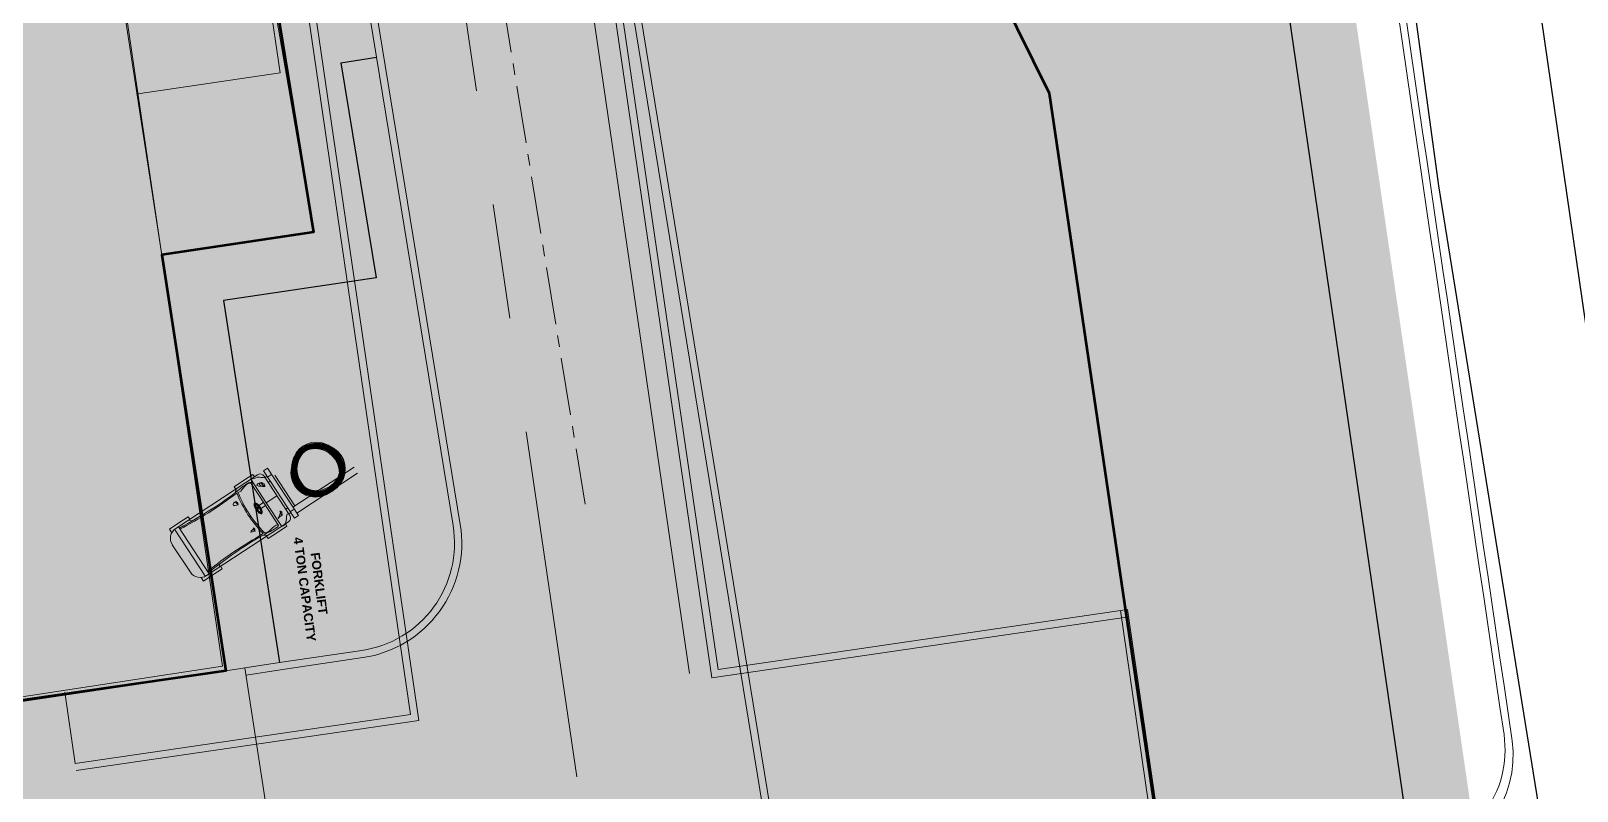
# Model space of a CAD drawing. Header units: metres. Extents: x 2 to 659295185, y -28 to 1124222152.
# Drawn here: x 656991.47 to 657034.26, y 1124580.78 to 1124601.8 of the extents above; entities that cross this region are included whole.
import ezdxf

# ---------------------------------------------------------------- set-up
doc = ezdxf.new("R2010")
doc.units = ezdxf.units.M
doc.header["$MEASUREMENT"] = 0
doc.linetypes.add('CENTER', pattern=[50.8, 31.75, -6.35, 6.35, -6.35])
for name, color, linetype, lineweight in [("a''brocal", 220, 'CONTINUOUS', 15), ('area verde', 76, 'CONTINUOUS', 13), ('ZONIFICACION', 7, 'CONTINUOUS', 30)]:
    doc.layers.add(name, color=color, linetype=linetype, lineweight=lineweight)
doc.layers.add('AREA ACERA', color=7, linetype='CONTINUOUS', lineweight=15, true_color=0xfbe193)
doc.layers.add('Fabrica malla electrosoldada', color=7, linetype='CONTINUOUS', lineweight=15, true_color=0x7fc867)
for name, color, linetype in [('CARRET-PAV', 10, 'CONTINUOUS'), ('MANZANA', 30, 'CONTINUOUS'), ('Parcelas', 140, 'CONTINUOUS')]:
    doc.layers.add(name, color=color, linetype=linetype)
doc.styles.add('TROMANS', font='ARIALN.TTF')
doc.linetypes.add('FENCELINE2', pattern='A,0.25,-0.1,[132,ltypeshp.shx,S=0.1,R=0,X=-0.1,Y=0],-0.1,1', length=1.45)

# ---------------------------------------------------------------- blocks, each defined once
blk = doc.blocks.new('FABRICA DE MALLA ELECTROSOLDADA')
at = {"layer": 'Fabrica malla electrosoldada', "lineweight": 13}
h = blk.add_hatch(color=0, dxfattribs=at)
h.paths.add_polyline_path([(656994.293, 1124579.902), (656994.25, 1124579.967), (656994.771, 1124580.309), (656994.814, 1124580.243), (656994.554, 1124580.072)])
h.paths.add_polyline_path([(656992.591, 1124578.879), (656992.982, 1124579.135), (656993.024, 1124579.07), (656992.764, 1124578.899), (656992.503, 1124578.728), (656992.438, 1124578.827, 0.126155)])
h.paths.add_polyline_path([(656992.083, 1124580.506), (656992.126, 1124580.44), (656991.736, 1124580.184, 0.126155), (656991.627, 1124580.065), (656991.562, 1124580.164), (656991.823, 1124580.335)])
h.paths.add_polyline_path([(656993.395, 1124581.272), (656993.352, 1124581.337), (656993.613, 1124581.508), (656993.873, 1124581.679), (656993.916, 1124581.613)])
h = blk.add_hatch(color=51, dxfattribs=at)
edge = h.paths.add_edge_path()
edge.add_ellipse((656994.016, 1124580.74), major_axis=(-0.1, 0.152), ratio=0.362318, start_angle=-73.0917, end_angle=253.64)
edge.add_line((656994.097, 1124580.732), (656994.223, 1124580.815))
edge.add_line((656994.223, 1124580.815), (656994.572, 1124580.283))
edge.add_spline(control_points=[(656994.572, 1124580.283), (656994.5, 1124580.235), (656994.378, 1124580.153), (656994.246, 1124580.087), (656994.191, 1124580.059)], knot_values=[0, 0, 0, 0, 0.256869, 0.441409, 0.441409, 0.441409, 0.441409], degree=3, periodic=0)
edge.add_spline(control_points=[(656994.191, 1124580.059), (656994.058, 1124580.207), (656993.899, 1124580.386), (656993.767, 1124580.583)], knot_values=[0.602238, 0.602238, 0.602238, 0.602238, 1.152244, 1.152244, 1.152244, 1.152244], degree=3, periodic=0)
edge.add_spline(control_points=[(656993.767, 1124580.583), (656993.639, 1124580.783), (656993.538, 1124581), (656993.456, 1124581.181)], knot_values=[0.602238, 0.602238, 0.602238, 0.602238, 1.152244, 1.152244, 1.152244, 1.152244], degree=3, periodic=0)
edge.add_spline(control_points=[(656993.456, 1124581.181), (656993.503, 1124581.221), (656993.617, 1124581.315), (656993.741, 1124581.394), (656993.813, 1124581.441)], knot_values=[0, 0, 0, 0, 0.18454, 0.441409, 0.441409, 0.441409, 0.441409], degree=3, periodic=0)
edge.add_line((656993.813, 1124581.441), (656994.166, 1124580.902))
edge.add_line((656994.166, 1124580.902), (656994.04, 1124580.819))
edge = h.paths.add_edge_path()
edge.add_spline(control_points=[(656992.959, 1124579.209), (656993.135, 1124579.34), (656993.312, 1124579.468), (656993.698, 1124579.729), (656993.907, 1124579.861), (656994.152, 1124579.993)], knot_values=[0.051322, 0.051322, 0.051322, 0.051322, 0.558744, 0.558744, 1.128963, 1.128963, 1.128963, 1.128963], degree=3, periodic=0)
edge.add_line((656994.152, 1124579.993), (656994.277, 1124579.985))
edge.add_line((656994.277, 1124579.985), (656992.934, 1124579.104))
edge.add_line((656992.934, 1124579.104), (656992.959, 1124579.209))
edge = h.paths.add_edge_path()
edge.add_spline(control_points=[(656993.38, 1124581.171), (656993.16, 1124580.999), (656992.956, 1124580.861), (656992.564, 1124580.611), (656992.375, 1124580.499), (656992.185, 1124580.39)], knot_values=[0.051322, 0.051322, 0.051322, 0.051322, 0.621541, 0.621541, 1.128963, 1.128963, 1.128963, 1.128963], degree=3, periodic=0)
edge.add_line((656992.185, 1124580.39), (656992.079, 1124580.409))
edge.add_line((656992.079, 1124580.409), (656993.422, 1124581.29))
edge.add_line((656993.422, 1124581.29), (656993.38, 1124581.171))
h = blk.add_hatch(color=0, dxfattribs=at)
edge = h.paths.add_edge_path()
edge.add_ellipse((656994.016, 1124580.74), major_axis=(-0.1, 0.152), ratio=0.362318, start_angle=0, end_angle=360, ccw=False)
edge = h.paths.add_edge_path(flags=16)
edge.add_ellipse((656994.012, 1124580.742), major_axis=(-0.07, 0.107), ratio=0.278336, start_angle=0, end_angle=360, ccw=False)
at = {"layer": "a''brocal"}
for p, q in [((656998.245, 1124632.003), (657011.904, 1124548.49)), ((656998.443, 1124632.035), (657012.134, 1124548.321)), ((656994.559, 1124609.936), (656997.292, 1124593.22)), ((656994.756, 1124609.969), (656999.609, 1124580.294)), ((656994.604, 1124576.472), (656996.889, 1124576.81)), ((656994.633, 1124576.274), (656996.918, 1124576.612)), ((656993.121, 1124576.244, 409.553), (656994.604, 1124576.472, 409.553)), ((656994.604, 1124576.472), (656993.651, 1124576.326)), ((656994.634, 1124576.275), (656993.682, 1124576.128))]:
    blk.add_line(p, q, dxfattribs=at)
for centre, radius, start, end in [((656996.451, 1124579.777), 3, 278.3948, 9.2882), ((656996.451, 1124579.777), 3.2, 278.3948, 9.2882), ((657025.581, 1124574.066, 961.88), 2.94, 278.0051, 8.1185), ((657025.581, 1124574.066, 961.88), 2.94, 278.0051, 8.1185), ((657025.753, 1124573.917, 961.88), 2.992, 278.9074, 7.6087), ((657025.753, 1124573.917, 961.88), 2.992, 278.9074, 7.6087)]:
    blk.add_arc(centre, radius, start, end, dxfattribs=at)
at = {"layer": 'Fabrica malla electrosoldada', "color": 9, "linetype": 'CENTER', "ltscale": 0.5}
blk.add_line((656994.087, 1124633.124, 409.595), (657002.832, 1124573.316, 409.595), dxfattribs=at)
at = {"layer": 'Fabrica malla electrosoldada', "color": 9, "ltscale": 0.2}
for p, q in [((656997.815, 1124631.822, 409.595), (657005.952, 1124576.167, 409.595)), ((656998.409, 1124631.904, 409.595), (657006.574, 1124576.056, 409.595)), ((656998.607, 1124631.931, 409.595), (657006.743, 1124576.283, 409.595)), ((656990.087, 1124630.757, 409.595), (656998.234, 1124575.039, 409.595)), ((656990.286, 1124630.785, 409.595), (656998.461, 1124574.87, 409.595)), ((657006.743, 1124576.283, 409.595), (657018.076, 1124577.94, 409.595)), ((657017.878, 1124577.911, 409.595), (657021.495, 1124553.174, 409.595)), ((657017.878, 1124577.911, 409.595), (657019.016, 1124570.129, 409.595)), ((657018.076, 1124577.94, 409.595), (657021.693, 1124553.203, 409.595)), ((657006.574, 1124576.056, 409.595), (657018.105, 1124577.742, 409.595)), ((656988.667, 1124575.659, 409.595), (656988.956, 1124573.682, 409.595)), ((656998.234, 1124575.039, 409.595), (656988.956, 1124573.682, 409.595)), ((656998.461, 1124574.87, 409.595), (656988.985, 1124573.485, 409.595))]:
    blk.add_line(p, q, dxfattribs=at)
at = {"layer": 'Fabrica malla electrosoldada', "color": 1, "lineweight": 70, "ltscale": 4}
for p, q in [((657000.225, 1124623.972), (657015.905, 1124592.22, 408.451)), ((657015.905, 1124592.22, 408.451), (657019.15, 1124570.259))]:
    blk.add_line(p, q, dxfattribs=at)
at = {"layer": 'Fabrica malla electrosoldada', "linetype": 'CENTER', "lineweight": 15, "ltscale": 0.05}
blk.add_line((656996.254, 1124622.492), (657003.063, 1124580.859), dxfattribs=at)
at = {"layer": 'Fabrica malla electrosoldada', "ltscale": 0.2}
for p, q in [((656992.889, 1124604.658, 409.595), (656994.625, 1124592.784, 409.595)), ((656994.625, 1124592.784, 409.595), (656990.683, 1124592.207, 409.595))]:
    blk.add_line(p, q, dxfattribs=at)
at = {"layer": 'Fabrica malla electrosoldada', "linetype": 'Continuous'}
for p, q in [((656993.435, 1124600.628, 409.589), (656995.552, 1124588.373, 409.577)), ((656991.351, 1124587.749, 409.573), (656995.552, 1124588.373, 409.577)), ((656976.15, 1124573.723, 409.553), (656993.121, 1124576.244, 409.569))]:
    blk.add_line(p, q, dxfattribs=at)
at = {"layer": 'Fabrica malla electrosoldada', "color": 5, "lineweight": 30, "ltscale": 4}
for p, q in [((656996.306, 1124593.059), (656997.292, 1124593.22)), ((656996.306, 1124593.059), (656997.278, 1124587.113)), ((656997.278, 1124587.113), (656993.061, 1124586.487)), ((656993.061, 1124586.487), (656994.604, 1124576.472))]:
    blk.add_line(p, q, dxfattribs=at)
at = {"layer": 'Fabrica malla electrosoldada'}
blk.add_line((656997.292, 1124593.22), (656999.412, 1124580.262), dxfattribs=at)
at = {"layer": 'Fabrica malla electrosoldada', "color": 0, "lineweight": 13}
for p, q in [((656994.165, 1124581.776), (656994.273, 1124581.848)), ((656995.02, 1124580.472), (656994.165, 1124581.776)), ((656994.273, 1124581.848), (656995.129, 1124580.543)), ((656996.674, 1124581.882), (656994.979, 1124580.771)), ((656996.77, 1124581.712), (656995.086, 1124580.608)), ((656991.736, 1124580.184), (656994.002, 1124581.669)), ((656993.352, 1124581.337), (656993.613, 1124581.508)), ((656993.352, 1124581.337), (656993.395, 1124581.272)), ((656993.422, 1124581.29), (656993.38, 1124581.171)), ((656993.873, 1124581.679), (656993.613, 1124581.508)), ((656993.802, 1124581.456), (656994.192, 1124580.862)), ((656993.813, 1124581.546), (656994.24, 1124580.893)), ((656993.873, 1124581.679), (656993.916, 1124581.613)), ((656994.894, 1124580.545), (656994.182, 1124581.632)), ((656994.209, 1124581.59), (656994.264, 1124581.626)), ((656994.387, 1124581.674), (656994.279, 1124581.602)), ((656994.296, 1124581.458), (656994.35, 1124581.494)), ((656995.035, 1124580.808), (656994.479, 1124581.656)), ((656994.04, 1124580.819), (656994.166, 1124580.902)), ((656994.582, 1124580.267), (656994.192, 1124580.862)), ((656994.538, 1124581.088), (656994.24, 1124580.893)), ((656994.668, 1124580.241), (656994.24, 1124580.893)), ((656992.083, 1124580.506), (656991.823, 1124580.335)), ((656992.079, 1124580.409), (656992.185, 1124580.39)), ((656992.083, 1124580.506), (656992.126, 1124580.44)), ((656994.012, 1124580.75), (656993.942, 1124580.801)), ((656994.005, 1124580.739), (656993.951, 1124580.779)), ((656994.005, 1124580.739), (656994.004, 1124580.692)), ((656994.012, 1124580.75), (656994.038, 1124580.767)), ((656994.018, 1124580.739), (656994.017, 1124580.676)), ((656994.018, 1124580.739), (656994.045, 1124580.756)), ((656994.097, 1124580.732), (656994.223, 1124580.815)), ((656994.78, 1124580.719), (656994.835, 1124580.754)), ((656994.923, 1124580.62), (656994.868, 1124580.584)), ((656994.906, 1124580.646), (656995.015, 1124580.717)), ((656995.02, 1124580.472), (656995.129, 1124580.543)), ((656991.562, 1124580.164), (656991.823, 1124580.335)), ((656991.562, 1124580.164), (656991.627, 1124580.065)), ((656992.558, 1124578.858), (656991.703, 1124580.163)), ((656992.665, 1124578.928), (656991.81, 1124580.232)), ((656994.857, 1124580.365), (656992.591, 1124578.879)), ((656994.277, 1124579.985), (656994.152, 1124579.993)), ((656994.293, 1124579.902), (656994.554, 1124580.072)), ((656994.814, 1124580.243), (656994.554, 1124580.072)), ((656994.814, 1124580.243), (656994.771, 1124580.309)), ((656992.141, 1124578.973), (656991.642, 1124579.734)), ((656994.293, 1124579.902), (656994.25, 1124579.967)), ((656992.934, 1124579.104), (656992.959, 1124579.209)), ((656993.024, 1124579.07), (656992.982, 1124579.135)), ((656992.503, 1124578.728), (656992.438, 1124578.827)), ((656992.503, 1124578.728), (656992.764, 1124578.899)), ((656993.024, 1124579.07), (656992.764, 1124578.899))]:
    blk.add_line(p, q, dxfattribs=at)
at = {"layer": 'Fabrica malla electrosoldada', "color": 1, "lineweight": 30, "ltscale": 4}
blk.add_line((656976.15, 1124573.723, 409.553), (656993.121, 1124576.244, 409.553), dxfattribs=at)
at = {"layer": 'Fabrica malla electrosoldada', "color": 7, "lineweight": 70, "ltscale": 4, "elevation": 409.553, "flags": 128}
blk.add_lwpolyline([(656970.654, 1124609.394), (656987.782, 1124611.922), (656988.939, 1124604.08), (656992.889, 1124604.658), (656995.552, 1124588.373), (656991.349, 1124587.749), (656993.121, 1124576.244), (656975.945, 1124573.767), (656975.118, 1124579.662), (656970.383, 1124578.959), (656966.699, 1124602.797), (656971.559, 1124603.519), (656970.654, 1124609.394)], close=True, dxfattribs=at)
at = {"layer": 'Fabrica malla electrosoldada', "linetype": 'Continuous'}
for points, elevation in [([(656976.15, 1124573.723), (656993.121, 1124576.244), (656987.629, 1124611.935), (656970.654, 1124609.394), (656976.15, 1124573.723)], 409.553), ([(656970.938, 1124609.469), (656987.777, 1124611.954), (656993.027, 1124576.379), (656975.945, 1124573.767), (656970.938, 1124609.469)], 409.595), ([(656975.669, 1124573.277), (656980.399, 1124543.723), (656998.265, 1124546.297), (656993.651, 1124576.326)], 409.566)]:
    blk.add_lwpolyline(points, dxfattribs=dict(at, elevation=elevation))
at = {"layer": 'Fabrica malla electrosoldada', "lineweight": 13}
for centre in [(656995.627, 1124581.901), (656995.594, 1124581.721), (656995.599, 1124581.724), (656995.602, 1124581.774), (656995.605, 1124581.814), (656995.61, 1124581.817), (656995.611, 1124581.76), (656995.613, 1124581.867), (656995.616, 1124581.808), (656995.622, 1124581.853), (656995.624, 1124581.74), (656995.634, 1124581.833), (656995.644, 1124581.754), (656995.646, 1124581.741), (656995.649, 1124581.757), (656995.652, 1124581.806), (656995.656, 1124581.834), (656995.661, 1124581.793), (656995.667, 1124581.841), (656995.668, 1124581.77), (656995.674, 1124581.773), (656995.674, 1124581.773), (656995.678, 1124581.776), (656995.679, 1124581.863), (656995.679, 1124581.777), (656995.682, 1124581.826), (656995.689, 1124581.869), (656995.691, 1124581.812), (656995.697, 1124581.861), (656995.696, 1124581.774), (656995.704, 1124581.793), (656995.718, 1124581.803), (656995.726, 1124581.793), (656995.728, 1124581.809), (656995.748, 1124581.822), (656995.758, 1124581.829)]:
    blk.add_circle(centre, 0.67, dxfattribs=at)
at = {"layer": 'Fabrica malla electrosoldada', "color": 0, "lineweight": 13}
for centre, radius, start, end in [((656994.073, 1124581.561), 0.13, 33.2467, 123.2467), ((656994.786, 1124580.474), 0.13, 303.2467, 33.2467), ((656991.914, 1124579.912), 0.325, 123.2467, 213.2467), ((656992.413, 1124579.151), 0.325, 213.2467, 303.2467)]:
    blk.add_arc(centre, radius, start, end, dxfattribs=at)
at = {"layer": 'Fabrica malla electrosoldada', "color": 0, "lineweight": 13, "extrusion": (0, 0, -1)}
for centre, major_axis, ratio in [((656994.016, 1124580.74), (-0.1, 0.152), 0.362318), ((656994.012, 1124580.742), (-0.07, 0.107), 0.278336)]:
    blk.add_ellipse(centre, major_axis=major_axis, ratio=ratio, dxfattribs=at)
at = {"layer": 'Fabrica malla electrosoldada', "color": 0, "lineweight": 13}
for points, knots in [([(656993.422, 1124581.204), (656993.512, 1124581.278), (656993.606, 1124581.352), (656993.733, 1124581.435), (656993.762, 1124581.454), (656993.802, 1124581.456)], [0, 0, 0, 0, 0.2673916, 0.2673916, 0.3480385, 0.3480385, 0.3480385, 0.3480385]), ([(656993.439, 1124581.218), (656993.197, 1124581.024), (656992.975, 1124580.873), (656992.452, 1124580.54), (656992.146, 1124580.366), (656991.838, 1124580.193)], [0, 0, 0, 0, 0.621541, 0.621541, 1.435423, 1.435423, 1.435423, 1.435423]), ([(656993.424, 1124581.156), (656993.167, 1124580.97), (656992.664, 1124580.608), (656992.122, 1124580.306), (656991.858, 1124580.159)], [0.011128, 0.011128, 0.011128, 0.011128, 0.743402, 1.440887, 1.440887, 1.440887, 1.440887]), ([(656994.156, 1124580.04), (656993.883, 1124579.878), (656993.35, 1124579.561), (656992.857, 1124579.185), (656992.617, 1124579.001)], [0.011128, 0.011128, 0.011128, 0.011128, 0.743402, 1.440887, 1.440887, 1.440887, 1.440887]), ([(656994.219, 1124580.029), (656993.944, 1124579.885), (656993.717, 1124579.741), (656993.203, 1124579.394), (656992.922, 1124579.183), (656992.64, 1124578.97)], [0, 0, 0, 0, 0.621541, 0.621541, 1.435423, 1.435423, 1.435423, 1.435423]), ([(656994.199, 1124580.019), (656994.303, 1124580.071), (656994.407, 1124580.128), (656994.535, 1124580.211), (656994.564, 1124580.231), (656994.582, 1124580.267)], [0, 0, 0, 0, 0.2673916, 0.2673916, 0.3480385, 0.3480385, 0.3480385, 0.3480385])]:
    blk.add_open_spline(points, degree=3, knots=knots, dxfattribs=at)
at = {"layer": 'Fabrica malla electrosoldada', "color": 0, "lineweight": 13, "start_tangent": (1, 0), "end_tangent": (1, 0)}
for points in [[(656993.456, 1124581.181), (656993.6, 1124581.297), (656993.813, 1124581.441)], [(656993.813, 1124581.546), (656993.999, 1124581.597), (656994.212, 1124581.585)], [(656994.197, 1124581.344), (656993.979, 1124581.375), (656994.118, 1124581.454)], [(656994.197, 1124581.344), (656994.054, 1124581.39), (656994.118, 1124581.454)], [(656994.197, 1124581.344), (656994.172, 1124581.413), (656994.118, 1124581.454)], [(656994.197, 1124581.344), (656994.139, 1124581.389), (656994.118, 1124581.454)], [(656993.459, 1124580.845), (656993.332, 1124580.82), (656993.401, 1124580.926)], [(656993.459, 1124580.845), (656993.441, 1124580.896), (656993.401, 1124580.926)], [(656993.459, 1124580.845), (656993.417, 1124580.879), (656993.401, 1124580.926)], [(656994.621, 1124580.665), (656994.569, 1124580.456), (656994.691, 1124580.549)], [(656994.621, 1124580.665), (656994.607, 1124580.516), (656994.691, 1124580.549)], [(656994.621, 1124580.665), (656994.675, 1124580.615), (656994.691, 1124580.549)], [(656994.621, 1124580.665), (656994.64, 1124580.593), (656994.691, 1124580.549)], [(656994.668, 1124580.241), (656994.789, 1124580.391), (656994.863, 1124580.592)], [(656993.885, 1124580.196), (656993.811, 1124580.089), (656993.935, 1124580.111)], [(656993.885, 1124580.196), (656993.924, 1124580.159), (656993.935, 1124580.111)], [(656993.885, 1124580.196), (656993.898, 1124580.144), (656993.935, 1124580.111)], [(656994.191, 1124580.059), (656994.355, 1124580.145), (656994.572, 1124580.283)]]:
    blk.add_spline(points, degree=3, dxfattribs=at)
at = {"layer": 'Fabrica malla electrosoldada', "color": 0, "lineweight": 13}
for points in [[(656993.735, 1124580.562), (656993.616, 1124580.751), (656993.517, 1124580.953), (656993.424, 1124581.156)], [(656993.767, 1124580.583), (656993.639, 1124580.783), (656993.538, 1124581), (656993.456, 1124581.181)], [(656993.735, 1124580.562), (656993.861, 1124580.377), (656994.007, 1124580.206), (656994.156, 1124580.04)], [(656993.767, 1124580.583), (656993.899, 1124580.386), (656994.058, 1124580.207), (656994.191, 1124580.059)]]:
    blk.add_open_spline(points, degree=3, dxfattribs=at)
at = {"layer": 'Fabrica malla electrosoldada', "color": 7, "lineweight": 13, "insert": (656995.651, 1124580.014), "char_height": 0.25, "width": 13.01802, "attachment_point": 1, "rotation": 277.5318, "style": 'TROMANS'}
blk.add_mtext('{\\fArial|b1|i0|c162|p34;     FORKLIFT\\P4 TON CAPACITY}', dxfattribs=at)

msp = doc.modelspace()

# ---------------------------------------------------------------- hatches: boundary and pattern name
at = {"layer": 'AREA ACERA'}
h = msp.add_hatch(color=256, dxfattribs=at)
h.dxf.hatch_style = 1
edge = h.paths.add_edge_path()
edge.add_line((657029.6698, 1124579.0038), (657029.751, 1124579.0157))
edge.add_arc((657029.3257, 1124581.9246), 2.9398, 278.31808, 314.64524)
edge.add_line((657031.3915, 1124579.833), (657027.4517, 1124606.7799))
edge.add_line((657027.4517, 1124606.7799), (657028.6207, 1124606.9505))
edge.add_line((657028.6207, 1124606.9505), (657028.1877, 1124609.9194))
edge.add_line((657028.1877, 1124609.9194), (657027.02, 1124609.7488))
edge.add_line((657027.02, 1124609.7488), (657024.3848, 1124627.7816))
edge.add_line((657024.3848, 1124627.7816), (657025.5725, 1124627.953))
edge.add_line((657025.5725, 1124627.953), (657025.1382, 1124630.9237))
edge.add_line((657025.1382, 1124630.9237), (657023.9591, 1124630.7516))
edge.add_line((657023.9591, 1124630.7516), (657023.911, 1124631.0633))
edge.add_arc((657010.4702, 1124628.9887), 13.6, 8.77417, 97.62332)
edge.add_line((657008.666, 1124642.4685), (657002.4579, 1124641.6214))
edge.add_arc((657004.9508, 1124640.3465), 2.8, 152.91321, 189.28823)
edge.add_line((657002.1875, 1124639.8946), (657002.2978, 1124639.2204))
edge.add_line((657002.2978, 1124639.2204), (657008.9507, 1124640.1291))
edge.add_arc((657011.2294, 1124629.2877), 11.0783, 14.66975, 101.86985, ccw=False)
edge.add_line((657021.9465, 1124632.0932), (657029.6698, 1124579.0038))
at = {"layer": 'area verde'}
h = msp.add_hatch(color=256, dxfattribs=at)
h.dxf.hatch_style = 1
h.paths.add_polyline_path([(656808.3412, 1124487.2822), (656807.1538, 1124487.1086, 0.4137659), (656820.5339, 1124477.1574), (656820.3603, 1124478.3448, -0.4137153)])
h.paths.add_polyline_path([(656791.9966, 1124599.0741), (656790.8093, 1124598.9005), (656806.7198, 1124490.077), (656807.9071, 1124490.2506)])
h.paths.add_polyline_path([(656986.6319, 1124576.9556), (656988.5318, 1124563.1292), (656995.9171, 1124564.144), (656994.0172, 1124577.9704)], flags=9)
h.paths.add_polyline_path([(657002.1092, 1124565.0645), (657002.2776, 1124563.7907), (657002.9055, 1124563.8737), (657002.7371, 1124565.1475)], flags=9)
h.paths.add_polyline_path([(656998.582, 1124587.8349), (656998.98, 1124584.8251), (656999.908, 1124584.9478), (656999.5101, 1124587.9576)], flags=9)
h.paths.add_polyline_path([(656821.684, 1124512.8751), (656845.9565, 1124516.412), (656843.8041, 1124531.1833), (656819.5315, 1124527.6464)], flags=9)
h.paths.add_polyline_path([(656802.9479, 1124500.5363), (656801.9545, 1124507.9445), (656793.7848, 1124506.849), (656794.7781, 1124499.4409)], flags=25)
h.paths.add_polyline_path([(656804.0683, 1124539.4829), (656945.4755, 1124560.4646), (656943.2071, 1124575.7526), (656801.7999, 1124554.7708)], flags=9)
h.paths.add_polyline_path([(657050.625, 1124530.4296), (657049.6316, 1124537.8378), (657041.4619, 1124536.7423), (657042.4552, 1124529.3341)], flags=9)
h.paths.add_polyline_path([(656899.1535, 1124632.5031), (656906.5355, 1124633.6754), (656905.2427, 1124641.8162), (656897.8607, 1124640.6439)], flags=9)
h.paths.add_polyline_path([(656912.2024, 1124479.2985), (656919.5844, 1124480.4708), (656918.2916, 1124488.6117), (656910.9096, 1124487.4394)], flags=9)
h.paths.add_polyline_path([(656972.8873, 1124592.2578), (657023.0607, 1124599.5689), (657019.9367, 1124621.008), (656969.7633, 1124613.697)], flags=9)
h.paths.add_polyline_path([(656913.3252, 1124579.4734), (656940.7625, 1124583.4715), (656936.6672, 1124611.5757), (656909.2299, 1124607.5777)], flags=9)
h.paths.add_polyline_path([(656826.8865, 1124568.7359), (656855.4147, 1124572.8929), (656852.2907, 1124594.332), (656823.7625, 1124590.175)], flags=9)
h.paths.add_polyline_path([(656916.5988, 1124524.0645), (656945.1421, 1124528.2237), (656942.018, 1124549.6628), (656913.4747, 1124545.5036)], flags=9)
at = {"layer": 'ZONIFICACION', "true_color": 0xe2cada}
h = msp.add_hatch(color=254, dxfattribs=at)
h.dxf.hatch_style = 1
h.paths.add_polyline_path([(656887.1953, 1124553.7571), (656972.2182, 1124566.3419), (656961.7546, 1124633.6829), (656877.1962, 1124622.1452)])
edge = h.paths.add_edge_path()
edge.add_line((656974.9528, 1124548.7425), (656961.7547, 1124633.6829))
edge.add_line((656961.7547, 1124633.6829), (657008.9507, 1124640.1291))
edge.add_arc((657011.2293, 1124629.2875), 11.0785, 15.33079, 101.86938, ccw=False)
edge.add_line((657021.9136, 1124632.2165), (657032.8721, 1124557.0337))
edge.add_line((657032.8721, 1124557.0337), (656974.9528, 1124548.7425))
edge = h.paths.add_edge_path()
edge.add_line((656887.1953, 1124553.757), (656802.8507, 1124541.4254))
edge.add_line((656802.8507, 1124541.4254), (656794.3755, 1124599.393))
edge.add_arc((656805.4577, 1124601.0132), 11.2, 97.77495, 188.31798, ccw=False)
edge.add_line((656803.9426, 1124612.1103), (656877.1989, 1124622.1268))
edge.add_line((656877.1989, 1124622.1268), (656887.1953, 1124553.757))

# ---------------------------------------------------------------- linework, layer by layer
at = {"layer": "a''brocal", "elevation": 433.2399, "flags": 128}
for points in [[(657032.4635, 1124582.172, -0.0009409), (657025.3129, 1124631.1553, 0.4115063), (657008.441, 1124643.8508), (657004.545, 1124643.3189)], [(657032.2361, 1124582.3397, -0.0009276), (657025.115, 1124631.1264, 0.4115063), (657008.468, 1124643.6527), (657004.572, 1124643.1207)]]:
    msp.add_lwpolyline(points, format="xyb", dxfattribs=at)
at = {"layer": 'CARRET-PAV', "linetype": 'Continuous', "elevation": -0.0195, "flags": 128}
msp.add_lwpolyline([(657030.7698, 1124619.3953), (657038.1415, 1124568.456), (657054.3505, 1124459.063), (657059.0505, 1124427.328), (657061.4935, 1124423.987), (657063.3745, 1124421.608), (657064.6865, 1124420.63), (657066.0735, 1124419.882), (657069.1635, 1124418.797), (657073.5305, 1124418.388), (657078.5165, 1124418.661), (657083.4195, 1124419.408), (657170.1795, 1124432.58), (657259.9175, 1124444.98), (657330.4075, 1124455.079), (657330.4805, 1124454.593), (657331.8665, 1124454.238), (657332.5642, 1124452.9368)], dxfattribs=at)
at = {"layer": 'MANZANA', "lineweight": -2}
for p, q in [((657013.4421, 1124721.7661), (657030.4203, 1124597.5214)), ((657030.4203, 1124597.5214), (657049.0146, 1124482.2549))]:
    msp.add_line(p, q, dxfattribs=at)
at = {"layer": 'Parcelas', "linetype": 'FENCELINE2', "elevation": 433.2399}
msp.add_lwpolyline([(656974.9528, 1124548.7425), (656961.7547, 1124633.6829), (657008.9507, 1124640.1291, -0.3966277), (657021.9136, 1124632.2165), (657032.8721, 1124557.0337), (656974.9528, 1124548.7425)], format="xyb", dxfattribs=at)

# ---------------------------------------------------------------- block references
at = {"layer": 'Fabrica malla electrosoldada', "lineweight": 15}
msp.add_blockref('FABRICA DE MALLA ELECTROSOLDADA', (3.7448, 7.8591, 433.2399), dxfattribs=at)

doc.saveas('drawing.dxf')
